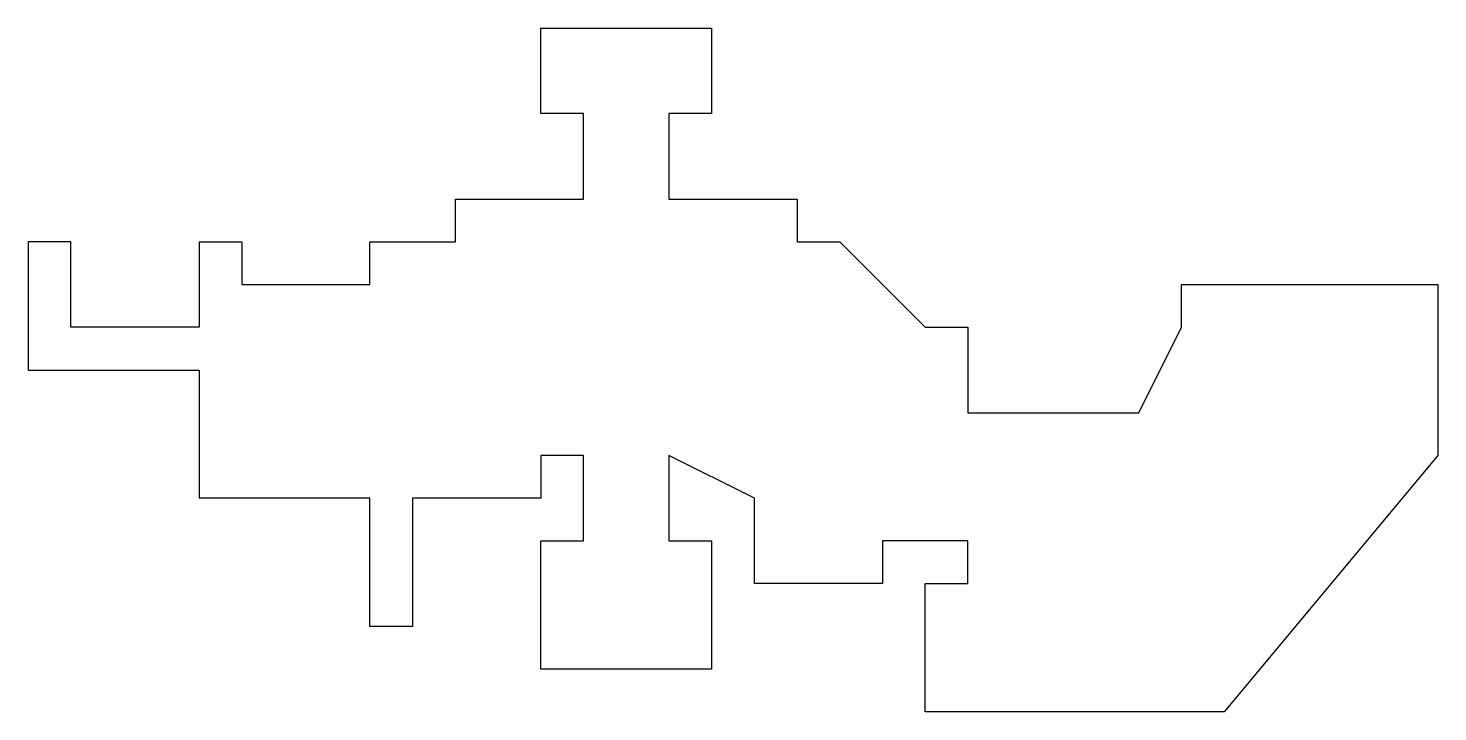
# Model space of a CAD drawing. Header units: metres. Extents: x 8 to 41, y -1 to 15.
import ezdxf

# ---------------------------------------------------------------- set-up
doc = ezdxf.new("R2010")
doc.units = ezdxf.units.M
doc.layers.get('0').update_dxf_attribs({"lineweight": 25, "true_color": 0xffffff})

msp = doc.modelspace()

# ---------------------------------------------------------------- linework, layer by layer
for p, q in [((20, 13), (20, 15)), ((20, 15), (24, 15)), ((24, 15), (24, 13)), ((21, 13), (20, 13)), ((21, 11), (21, 13)), ((24, 13), (23, 13)), ((23, 13), (23, 11)), ((18, 10), (18, 11)), ((18, 11), (21, 11)), ((23, 11), (26, 11)), ((26, 11), (26, 10)), ((9, 10), (8, 10)), ((8, 10), (8, 7)), ((9, 8), (9, 10)), ((12, 10), (13, 10)), ((12, 10), (12, 8)), ((13, 10), (13, 9)), ((16, 9), (16, 10)), ((16, 10), (18, 10)), ((26, 10), (27, 10)), ((27, 10), (29, 8)), ((13, 9), (16, 9)), ((35, 8), (35, 9)), ((35, 9), (41, 9)), ((41, 9), (41, 5)), ((12, 8), (9, 8)), ((29, 8), (30, 8)), ((30, 8), (30, 6)), ((34, 6), (35, 8)), ((8, 7), (12, 7)), ((12, 7), (12, 4)), ((30, 6), (34, 6)), ((21, 5), (20, 5)), ((20, 5), (20, 4)), ((21, 3), (21, 5)), ((25, 4), (23, 5)), ((23, 5), (23, 3)), ((41, 5), (36, -1)), ((16, 4), (12, 4)), ((16, 1), (16, 4)), ((20, 4), (17, 4)), ((17, 4), (17, 1)), ((25, 2), (25, 4)), ((20, 0), (20, 3)), ((20, 3), (21, 3)), ((23, 3), (24, 3)), ((24, 3), (24, 0)), ((30, 3), (28, 3)), ((28, 3), (28, 2)), ((30, 2), (30, 3)), ((28, 2), (25, 2)), ((29, -1), (29, 2)), ((29, 2), (30, 2)), ((17, 1), (16, 1)), ((24, 0), (20, 0)), ((36, -1), (29, -1))]:
    msp.add_line(p, q)

doc.saveas('drawing.dxf')
